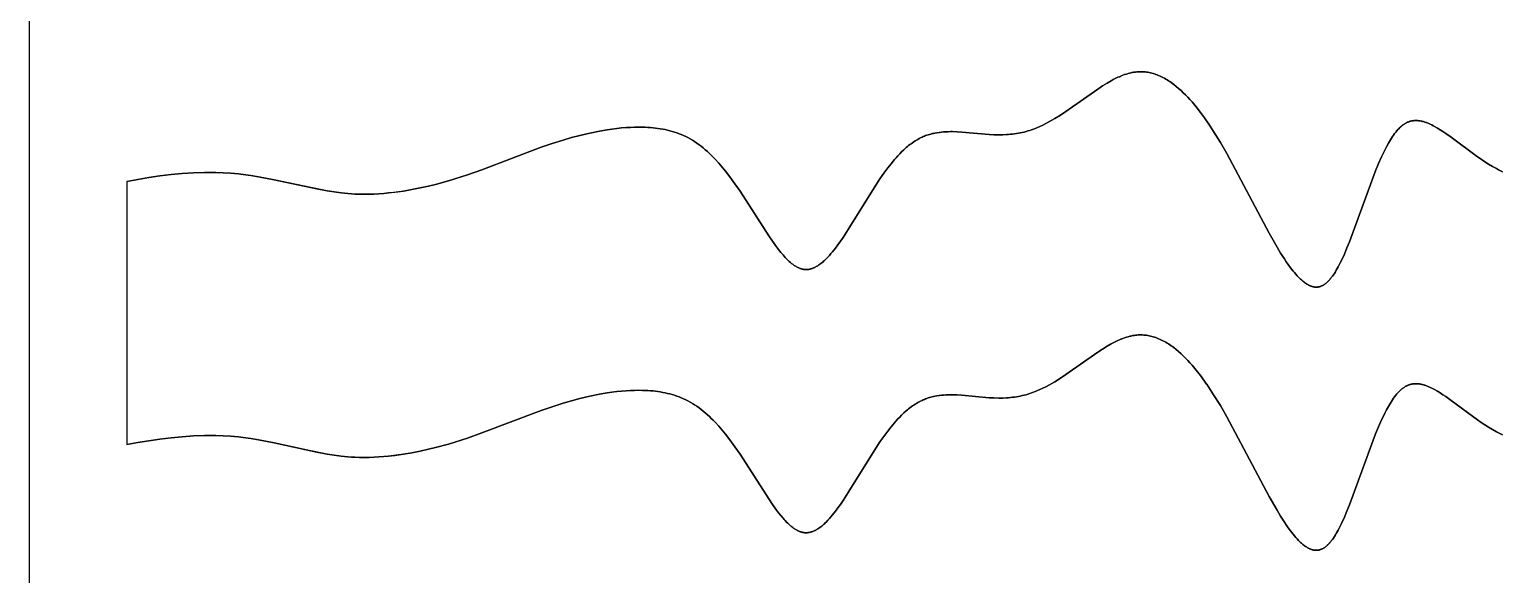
# Model space of a CAD drawing. Header units: feet. Extents: x 0 to 1.5, y 93.18 to 96.08.
# Drawn here: x 0 to 0.375, y 93.4847 to 93.6237 of the extents above; entities that cross this region are included whole.
import ezdxf

# ---------------------------------------------------------------- set-up
doc = ezdxf.new("R2010")
doc.units = ezdxf.units.FT
doc.header["$MEASUREMENT"] = 0
doc.layers.add('Default', color=7, linetype='Continuous', true_color=0x000000)

msp = doc.modelspace()

# ---------------------------------------------------------------- linework, layer by layer
at = {"layer": 'Default'}
msp.add_lwpolyline([(0, 96), (1.5, 96), (1.5, 93.33333), (0, 93.33333)], close=True, dxfattribs=at)
for points in [[(0.02485, 93.58492), (0.02765, 93.58544), (0.03046, 93.58591), (0.03328, 93.58632), (0.03612, 93.58667), (0.03897, 93.58694), (0.04181, 93.58713), (0.04466, 93.58722), (0.04609, 93.58723), (0.04751, 93.58722), (0.04937, 93.58716), (0.05122, 93.58705), (0.05327, 93.58687), (0.05445, 93.58673), (0.05644, 93.58646), (0.05842, 93.58613), (0.06235, 93.58537), (0.07324, 93.58304), (0.07591, 93.58254), (0.0777, 93.58225), (0.07949, 93.582), (0.0812, 93.58182), (0.08206, 93.58176), (0.08292, 93.5817), (0.08415, 93.58166), (0.08539, 93.58164), (0.08662, 93.58166), (0.08786, 93.5817), (0.08909, 93.58177), (0.09032, 93.58186), (0.09155, 93.58198), (0.09317, 93.58217), (0.09532, 93.58248), (0.09747, 93.58284), (0.09961, 93.58326), (0.10173, 93.58374), (0.10354, 93.58418), (0.10683, 93.58509), (0.11009, 93.58609), (0.11163, 93.5866), (0.11528, 93.58789), (0.13045, 93.59364), (0.13323, 93.5946), (0.13604, 93.59549), (0.13817, 93.59611), (0.14033, 93.59668), (0.14283, 93.59726), (0.14535, 93.59777), (0.14727, 93.5981), (0.14849, 93.59828), (0.14972, 93.59843), (0.15093, 93.59856), (0.15214, 93.59866), (0.15318, 93.59872), (0.15422, 93.59876), (0.15527, 93.59878), (0.15631, 93.59877), (0.15698, 93.59874), (0.15764, 93.59871), (0.15831, 93.59866), (0.15897, 93.5986), (0.15959, 93.59853), (0.1602, 93.59845), (0.16082, 93.59836), (0.16143, 93.59825), (0.16203, 93.59813), (0.16263, 93.598), (0.16323, 93.59785), (0.16382, 93.59768), (0.16441, 93.5975), (0.165, 93.59731), (0.16558, 93.5971), (0.16615, 93.59687), (0.16672, 93.59663), (0.16728, 93.59637), (0.16784, 93.59609), (0.16839, 93.59579), (0.16898, 93.59544), (0.16955, 93.59508), (0.17012, 93.5947), (0.17068, 93.5943), (0.17123, 93.59389), (0.17176, 93.59346), (0.17229, 93.59301), (0.17281, 93.59256), (0.17332, 93.59209), (0.17381, 93.59161), (0.1743, 93.59113), (0.17478, 93.59063), (0.1757, 93.58962), (0.17659, 93.58859), (0.17741, 93.58758), (0.17853, 93.58614), (0.17985, 93.58432), (0.18113, 93.58245), (0.18845, 93.57108), (0.18941, 93.56967), (0.19045, 93.56824), (0.19098, 93.56753), (0.19153, 93.56684), (0.19209, 93.56618), (0.19237, 93.56586), (0.19266, 93.56556), (0.19301, 93.56519), (0.19333, 93.56487), (0.19367, 93.56455), (0.19402, 93.56424), (0.1942, 93.56409), (0.19438, 93.56395), (0.19456, 93.5638), (0.19475, 93.56366), (0.19494, 93.56353), (0.19514, 93.5634), (0.19533, 93.56328), (0.19553, 93.56316), (0.19573, 93.56306), (0.19583, 93.563), (0.19593, 93.56295), (0.19612, 93.56287), (0.1963, 93.56279), (0.19639, 93.56276), (0.19649, 93.56272), (0.19658, 93.56269), (0.19668, 93.56266), (0.19681, 93.56262), (0.19694, 93.56259), (0.19707, 93.56256), (0.19721, 93.56253), (0.19734, 93.56251), (0.19747, 93.56249), (0.19761, 93.56247), (0.19775, 93.56246), (0.19782, 93.56246), (0.1979, 93.56246), (0.19798, 93.56246), (0.19806, 93.56246), (0.19814, 93.56246), (0.19822, 93.56246), (0.19829, 93.56247), (0.19837, 93.56247), (0.19845, 93.56248), (0.19853, 93.56249), (0.19868, 93.56251), (0.19883, 93.56254), (0.19898, 93.56257), (0.19913, 93.56261), (0.19928, 93.56265), (0.19943, 93.5627), (0.19958, 93.56275), (0.19972, 93.56281), (0.19987, 93.56286), (0.20001, 93.56293), (0.20015, 93.56299), (0.20029, 93.56306), (0.20043, 93.56313), (0.20056, 93.56321), (0.2007, 93.56328), (0.20083, 93.56336), (0.20096, 93.56344), (0.20122, 93.56362), (0.20147, 93.5638), (0.20172, 93.56398), (0.20196, 93.56417), (0.2022, 93.56437), (0.20242, 93.56457), (0.20264, 93.56477), (0.20286, 93.56497), (0.20307, 93.56519), (0.2035, 93.56562), (0.20392, 93.56608), (0.20432, 93.56654), (0.20471, 93.56701), (0.20546, 93.56795), (0.20607, 93.56877), (0.20672, 93.56969), (0.20739, 93.57066), (0.20871, 93.57269), (0.21486, 93.58264), (0.21681, 93.5856), (0.21781, 93.58703), (0.21882, 93.5884), (0.21963, 93.58944), (0.22049, 93.59048), (0.22093, 93.59098), (0.22138, 93.59148), (0.22184, 93.59197), (0.22231, 93.59244), (0.22289, 93.593), (0.22349, 93.59354), (0.2238, 93.5938), (0.22411, 93.59406), (0.22443, 93.59431), (0.22475, 93.59455), (0.22508, 93.59479), (0.22542, 93.59502), (0.22576, 93.59524), (0.2261, 93.59545), (0.22645, 93.59566), (0.2268, 93.59585), (0.22716, 93.59604), (0.22753, 93.59621), (0.22783, 93.59635), (0.22813, 93.59647), (0.22845, 93.5966), (0.22878, 93.59672), (0.2291, 93.59683), (0.22943, 93.59693), (0.22976, 93.59702), (0.23009, 93.59711), (0.23042, 93.59719), (0.23076, 93.59726), (0.23132, 93.59736), (0.23189, 93.59744), (0.23246, 93.59751), (0.23303, 93.59756), (0.2336, 93.59759), (0.23418, 93.59761), (0.23476, 93.59762), (0.23533, 93.59762), (0.23649, 93.59758), (0.23764, 93.59751), (0.24465, 93.5969), (0.24586, 93.59683), (0.24708, 93.59681), (0.24809, 93.59682), (0.24909, 93.59686), (0.24959, 93.5969), (0.25009, 93.59694), (0.25059, 93.597), (0.25109, 93.59706), (0.25159, 93.59713), (0.25208, 93.59722), (0.25257, 93.59731), (0.25306, 93.59742), (0.25355, 93.59753), (0.25404, 93.59766), (0.25453, 93.5978), (0.25501, 93.59795), (0.25546, 93.5981), (0.25592, 93.59826), (0.25636, 93.59843), (0.25681, 93.59861), (0.25758, 93.59895), (0.25835, 93.59931), (0.25912, 93.59969), (0.25987, 93.60009), (0.26061, 93.60051), (0.26135, 93.60094), (0.26279, 93.60184), (0.26421, 93.60277), (0.27233, 93.60847), (0.27353, 93.60927), (0.27474, 93.61002), (0.27576, 93.61061), (0.27627, 93.61089), (0.27679, 93.61115), (0.27748, 93.61149), (0.27783, 93.61164), (0.27829, 93.61184), (0.27873, 93.61201), (0.27917, 93.61217), (0.27961, 93.61231), (0.28006, 93.61245), (0.28052, 93.61257), (0.28075, 93.61262), (0.28098, 93.61267), (0.28121, 93.61271), (0.28144, 93.61275), (0.28167, 93.61279), (0.2819, 93.61282), (0.28226, 93.61286), (0.28262, 93.61288), (0.28297, 93.6129), (0.28333, 93.6129), (0.28368, 93.61289), (0.28403, 93.61287), (0.28438, 93.61284), (0.28473, 93.6128), (0.28507, 93.61275), (0.28542, 93.61268), (0.28576, 93.61261), (0.2861, 93.61252), (0.28644, 93.61243), (0.28678, 93.61233), (0.28712, 93.61221), (0.28746, 93.61209), (0.28783, 93.61194), (0.28821, 93.61177), (0.28858, 93.6116), (0.28894, 93.61142), (0.2893, 93.61123), (0.28965, 93.61103), (0.29, 93.61082), (0.29035, 93.6106), (0.29069, 93.61038), (0.29103, 93.61015), (0.29136, 93.60991), (0.29168, 93.60967), (0.29232, 93.60917), (0.29294, 93.60865), (0.29354, 93.60811), (0.29413, 93.60755), (0.29471, 93.60698), (0.29527, 93.60639), (0.29582, 93.6058), (0.29636, 93.60519), (0.2974, 93.60395), (0.29849, 93.60254), (0.29955, 93.60111), (0.30007, 93.60037), (0.30009, 93.60033), (0.30098, 93.59902), (0.30186, 93.59766), (0.30358, 93.59488), (0.30522, 93.59205), (0.31601, 93.57172), (0.31803, 93.56817), (0.31894, 93.56665), (0.3199, 93.56516), (0.32038, 93.56443), (0.32087, 93.56373), (0.32148, 93.5629), (0.32212, 93.56207), (0.32245, 93.56167), (0.32279, 93.56127), (0.32314, 93.56089), (0.32349, 93.56052), (0.32385, 93.56016), (0.32403, 93.55998), (0.32423, 93.55981), (0.32443, 93.55963), (0.32463, 93.55946), (0.32484, 93.55929), (0.32505, 93.55913), (0.32527, 93.55898), (0.32549, 93.55883), (0.32561, 93.55876), (0.32572, 93.55869), (0.32583, 93.55862), (0.32595, 93.55856), (0.32606, 93.5585), (0.32618, 93.55844), (0.3263, 93.55839), (0.32642, 93.55833), (0.32654, 93.55828), (0.32666, 93.55824), (0.32678, 93.5582), (0.3269, 93.55816), (0.32699, 93.55813), (0.32707, 93.55811), (0.32716, 93.55808), (0.32725, 93.55806), (0.32734, 93.55805), (0.32742, 93.55803), (0.32751, 93.55802), (0.3276, 93.558), (0.32769, 93.558), (0.32777, 93.55799), (0.32786, 93.55798), (0.32795, 93.55798), (0.32803, 93.55798), (0.32812, 93.55798), (0.3282, 93.55798), (0.32829, 93.55799), (0.32838, 93.558), (0.32846, 93.55801), (0.32855, 93.55802), (0.32863, 93.55803), (0.32872, 93.55805), (0.3288, 93.55807), (0.32889, 93.55809), (0.32897, 93.55811), (0.32905, 93.55814), (0.32914, 93.55817), (0.32922, 93.5582), (0.3293, 93.55823), (0.32939, 93.55827), (0.32947, 93.5583), (0.32955, 93.55834), (0.32964, 93.55838), (0.32975, 93.55844), (0.32986, 93.55851), (0.32996, 93.55857), (0.33007, 93.55864), (0.33017, 93.55871), (0.33027, 93.55879), (0.33037, 93.55886), (0.33047, 93.55894), (0.33062, 93.55907), (0.33077, 93.5592), (0.33091, 93.55933), (0.33105, 93.55947), (0.33119, 93.55961), (0.33133, 93.55976), (0.33146, 93.55991), (0.33158, 93.56006), (0.33172, 93.56022), (0.33185, 93.56039), (0.33212, 93.56074), (0.33238, 93.56111), (0.33263, 93.56149), (0.33288, 93.56189), (0.33312, 93.56229), (0.33359, 93.56312), (0.33403, 93.56396), (0.33445, 93.5648), (0.33518, 93.56642), (0.33585, 93.56798), (0.33648, 93.56955), (0.34312, 93.58765), (0.34387, 93.58946), (0.34464, 93.59121), (0.34503, 93.59205), (0.34546, 93.59291), (0.34591, 93.59379), (0.34639, 93.59466), (0.3469, 93.59552), (0.34717, 93.59594), (0.34744, 93.59635), (0.34771, 93.59675), (0.348, 93.59714), (0.34829, 93.59751), (0.34858, 93.59786), (0.34881, 93.59813), (0.34905, 93.59838), (0.34931, 93.59864), (0.34943, 93.59876), (0.34957, 93.59888), (0.3497, 93.599), (0.34984, 93.59911), (0.34998, 93.59922), (0.35012, 93.59933), (0.35026, 93.59944), (0.35041, 93.59954), (0.35056, 93.59963), (0.35071, 93.59972), (0.35082, 93.59979), (0.35094, 93.59985), (0.35104, 93.5999), (0.35114, 93.59995), (0.35123, 93.6), (0.35133, 93.60004), (0.35143, 93.60008), (0.35154, 93.60012), (0.35164, 93.60016), (0.35174, 93.60019), (0.35184, 93.60023), (0.35195, 93.60026), (0.35205, 93.60029), (0.35216, 93.60031), (0.35226, 93.60034), (0.35237, 93.60036), (0.35248, 93.60038), (0.35259, 93.6004), (0.35269, 93.60041), (0.3528, 93.60042), (0.35291, 93.60043), (0.35302, 93.60044), (0.35313, 93.60045), (0.35323, 93.60045), (0.35334, 93.60046), (0.35345, 93.60046), (0.35356, 93.60045), (0.35367, 93.60045), (0.35388, 93.60044), (0.3541, 93.60042), (0.35432, 93.60039), (0.35452, 93.60036), (0.35472, 93.60032), (0.35492, 93.60028), (0.35512, 93.60023), (0.35532, 93.60017), (0.35552, 93.60012), (0.35572, 93.60005), (0.35591, 93.59999), (0.35611, 93.59992), (0.3563, 93.59984), (0.35669, 93.59968), (0.35707, 93.59951), (0.35745, 93.59933), (0.35782, 93.59914), (0.35818, 93.59895), (0.35888, 93.59855), (0.35959, 93.59811), (0.3603, 93.59765), (0.36101, 93.59717), (0.3624, 93.59618), (0.3691, 93.59123), (0.37003, 93.59059), (0.37098, 93.58996), (0.37196, 93.58934), (0.37295, 93.58875), (0.37396, 93.58819), (0.37447, 93.58792), (0.37498, 93.58766), (0.3755, 93.58741)], [(0.3755, 93.58741), (0.37498, 93.58766), (0.37447, 93.58792), (0.37396, 93.58819), (0.37295, 93.58875), (0.37196, 93.58934), (0.37098, 93.58996), (0.37003, 93.59059), (0.3691, 93.59123), (0.3624, 93.59618), (0.36101, 93.59717), (0.3603, 93.59765), (0.35959, 93.59811), (0.35888, 93.59855), (0.35818, 93.59895), (0.35782, 93.59914), (0.35745, 93.59933), (0.35707, 93.59951), (0.35669, 93.59968), (0.3563, 93.59984), (0.35611, 93.59992), (0.35591, 93.59999), (0.35572, 93.60005), (0.35552, 93.60012), (0.35532, 93.60017), (0.35512, 93.60023), (0.35492, 93.60028), (0.35472, 93.60032), (0.35452, 93.60036), (0.35432, 93.60039), (0.3541, 93.60042), (0.35388, 93.60044), (0.35367, 93.60045), (0.35356, 93.60045), (0.35345, 93.60046), (0.35334, 93.60046), (0.35323, 93.60045), (0.35313, 93.60045), (0.35302, 93.60044), (0.35291, 93.60043), (0.3528, 93.60042), (0.35269, 93.60041), (0.35259, 93.6004), (0.35248, 93.60038), (0.35237, 93.60036), (0.35226, 93.60034), (0.35216, 93.60031), (0.35205, 93.60029), (0.35195, 93.60026), (0.35184, 93.60023), (0.35174, 93.60019), (0.35164, 93.60016), (0.35154, 93.60012), (0.35143, 93.60008), (0.35133, 93.60004), (0.35123, 93.6), (0.35114, 93.59995), (0.35104, 93.5999), (0.35094, 93.59985), (0.35082, 93.59979), (0.35071, 93.59972), (0.35056, 93.59963), (0.35041, 93.59954), (0.35026, 93.59944), (0.35012, 93.59933), (0.34998, 93.59922), (0.34984, 93.59911), (0.3497, 93.599), (0.34957, 93.59888), (0.34943, 93.59876), (0.34931, 93.59864), (0.34905, 93.59838), (0.34881, 93.59813), (0.34858, 93.59786), (0.34829, 93.59751), (0.348, 93.59714), (0.34771, 93.59675), (0.34744, 93.59635), (0.34717, 93.59594), (0.3469, 93.59552), (0.34639, 93.59466), (0.34591, 93.59379), (0.34546, 93.59291), (0.34503, 93.59205), (0.34464, 93.59121), (0.34387, 93.58946), (0.34312, 93.58765), (0.33648, 93.56955), (0.33585, 93.56798), (0.33518, 93.56642), (0.33445, 93.5648), (0.33403, 93.56396), (0.33359, 93.56312), (0.33312, 93.56229), (0.33288, 93.56189), (0.33263, 93.56149), (0.33238, 93.56111), (0.33212, 93.56074), (0.33185, 93.56039), (0.33172, 93.56022), (0.33158, 93.56006), (0.33146, 93.55991), (0.33133, 93.55976), (0.33119, 93.55961), (0.33105, 93.55947), (0.33091, 93.55933), (0.33077, 93.5592), (0.33062, 93.55907), (0.33047, 93.55894), (0.33037, 93.55886), (0.33027, 93.55879), (0.33017, 93.55871), (0.33007, 93.55864), (0.32996, 93.55857), (0.32986, 93.55851), (0.32975, 93.55844), (0.32964, 93.55838), (0.32955, 93.55834), (0.32947, 93.5583), (0.32939, 93.55827), (0.3293, 93.55823), (0.32922, 93.5582), (0.32914, 93.55817), (0.32905, 93.55814), (0.32897, 93.55811), (0.32889, 93.55809), (0.3288, 93.55807), (0.32872, 93.55805), (0.32863, 93.55803), (0.32855, 93.55802), (0.32846, 93.55801), (0.32838, 93.558), (0.32829, 93.55799), (0.3282, 93.55798), (0.32812, 93.55798), (0.32803, 93.55798), (0.32795, 93.55798), (0.32786, 93.55798), (0.32777, 93.55799), (0.32769, 93.558), (0.3276, 93.558), (0.32751, 93.55802), (0.32742, 93.55803), (0.32734, 93.55805), (0.32725, 93.55806), (0.32716, 93.55808), (0.32707, 93.55811), (0.32699, 93.55813), (0.3269, 93.55816), (0.32678, 93.5582), (0.32666, 93.55824), (0.32654, 93.55828), (0.32642, 93.55833), (0.3263, 93.55839), (0.32618, 93.55844), (0.32606, 93.5585), (0.32595, 93.55856), (0.32583, 93.55862), (0.32572, 93.55869), (0.32561, 93.55876), (0.32549, 93.55883), (0.32527, 93.55898), (0.32505, 93.55913), (0.32484, 93.55929), (0.32463, 93.55946), (0.32443, 93.55963), (0.32423, 93.55981), (0.32403, 93.55998), (0.32385, 93.56016), (0.32349, 93.56052), (0.32314, 93.56089), (0.32279, 93.56127), (0.32245, 93.56167), (0.32212, 93.56207), (0.32148, 93.5629), (0.32087, 93.56373), (0.32038, 93.56443), (0.3199, 93.56516), (0.31894, 93.56665), (0.31803, 93.56817), (0.31601, 93.57172), (0.30522, 93.59205), (0.30358, 93.59488), (0.30186, 93.59766), (0.30098, 93.59902), (0.30009, 93.60033), (0.30007, 93.60037), (0.29955, 93.60111), (0.29849, 93.60254), (0.2974, 93.60395), (0.29636, 93.60519), (0.29582, 93.6058), (0.29527, 93.60639), (0.29471, 93.60698), (0.29413, 93.60755), (0.29354, 93.60811), (0.29294, 93.60865), (0.29232, 93.60917), (0.29168, 93.60967), (0.29136, 93.60991), (0.29103, 93.61015), (0.29069, 93.61038), (0.29035, 93.6106), (0.29, 93.61082), (0.28965, 93.61103), (0.2893, 93.61123), (0.28894, 93.61142), (0.28858, 93.6116), (0.28821, 93.61177), (0.28783, 93.61194), (0.28746, 93.61209), (0.28712, 93.61221), (0.28678, 93.61233), (0.28644, 93.61243), (0.2861, 93.61252), (0.28576, 93.61261), (0.28542, 93.61268), (0.28507, 93.61275), (0.28473, 93.6128), (0.28438, 93.61284), (0.28403, 93.61287), (0.28368, 93.61289), (0.28333, 93.6129), (0.28297, 93.6129), (0.28262, 93.61288), (0.28226, 93.61286), (0.2819, 93.61282), (0.28167, 93.61279), (0.28144, 93.61275), (0.28121, 93.61271), (0.28098, 93.61267), (0.28075, 93.61262), (0.28052, 93.61257), (0.28006, 93.61245), (0.27961, 93.61231), (0.27917, 93.61217), (0.27873, 93.61201), (0.27819, 93.61179), (0.27783, 93.61164), (0.27748, 93.61149), (0.27679, 93.61115), (0.27627, 93.61089), (0.27576, 93.61061), (0.27474, 93.61002), (0.27353, 93.60927), (0.27233, 93.60847), (0.26421, 93.60277), (0.26279, 93.60184), (0.26135, 93.60094), (0.26061, 93.60051), (0.25987, 93.60009), (0.25912, 93.59969), (0.25835, 93.59931), (0.25758, 93.59895), (0.25681, 93.59861), (0.25636, 93.59843), (0.25592, 93.59826), (0.25546, 93.5981), (0.25501, 93.59795), (0.25453, 93.5978), (0.25404, 93.59766), (0.25355, 93.59753), (0.25306, 93.59742), (0.25257, 93.59731), (0.25208, 93.59722), (0.25159, 93.59713), (0.25109, 93.59706), (0.25059, 93.597), (0.25009, 93.59694), (0.24959, 93.5969), (0.24909, 93.59686), (0.24809, 93.59682), (0.24708, 93.59681), (0.24586, 93.59683), (0.24465, 93.5969), (0.23764, 93.59751), (0.23649, 93.59758), (0.23533, 93.59762), (0.23476, 93.59762), (0.23418, 93.59761), (0.2336, 93.59759), (0.23303, 93.59756), (0.23246, 93.59751), (0.23189, 93.59744), (0.23132, 93.59736), (0.23076, 93.59726), (0.23042, 93.59719), (0.23009, 93.59711), (0.22976, 93.59702), (0.22943, 93.59693), (0.2291, 93.59683), (0.22878, 93.59672), (0.22845, 93.5966), (0.22813, 93.59647), (0.22783, 93.59635), (0.22753, 93.59621), (0.22716, 93.59604), (0.2268, 93.59585), (0.22645, 93.59566), (0.2261, 93.59545), (0.22576, 93.59524), (0.22542, 93.59502), (0.22508, 93.59479), (0.22475, 93.59455), (0.22443, 93.59431), (0.22411, 93.59406), (0.2238, 93.5938), (0.22349, 93.59354), (0.22289, 93.593), (0.22231, 93.59244), (0.22184, 93.59197), (0.22138, 93.59148), (0.22093, 93.59098), (0.22049, 93.59048), (0.21963, 93.58944), (0.21882, 93.5884), (0.21781, 93.58703), (0.21681, 93.5856), (0.21486, 93.58264), (0.20871, 93.57269), (0.20739, 93.57066), (0.20672, 93.56969), (0.20607, 93.56877), (0.20546, 93.56795), (0.20471, 93.56701), (0.20432, 93.56654), (0.20392, 93.56608), (0.2035, 93.56562), (0.20307, 93.56519), (0.20286, 93.56497), (0.20264, 93.56477), (0.20242, 93.56457), (0.2022, 93.56437), (0.20196, 93.56417), (0.20172, 93.56398), (0.20147, 93.5638), (0.20122, 93.56362), (0.20096, 93.56344), (0.20083, 93.56336), (0.2007, 93.56328), (0.20056, 93.56321), (0.20043, 93.56313), (0.20029, 93.56306), (0.20015, 93.56299), (0.20001, 93.56293), (0.19987, 93.56286), (0.19972, 93.56281), (0.19958, 93.56275), (0.19943, 93.5627), (0.19928, 93.56265), (0.19913, 93.56261), (0.19898, 93.56257), (0.19883, 93.56254), (0.19868, 93.56251), (0.19853, 93.56249), (0.19845, 93.56248), (0.19837, 93.56247), (0.19829, 93.56247), (0.19822, 93.56246), (0.19814, 93.56246), (0.19806, 93.56246), (0.19798, 93.56246), (0.1979, 93.56246), (0.19782, 93.56246), (0.19775, 93.56246), (0.19761, 93.56247), (0.19747, 93.56249), (0.19734, 93.56251), (0.19721, 93.56253), (0.19707, 93.56256), (0.19694, 93.56259), (0.19681, 93.56262), (0.19668, 93.56266), (0.19658, 93.56269), (0.19649, 93.56272), (0.19639, 93.56276), (0.1963, 93.56279), (0.19612, 93.56287), (0.19593, 93.56295), (0.19583, 93.563), (0.19573, 93.56306), (0.19553, 93.56316), (0.19533, 93.56328), (0.19514, 93.5634), (0.19494, 93.56353), (0.19475, 93.56366), (0.19456, 93.5638), (0.19438, 93.56395), (0.1942, 93.56409), (0.19402, 93.56424), (0.19367, 93.56455), (0.19333, 93.56487), (0.19301, 93.56519), (0.19266, 93.56556), (0.19237, 93.56586), (0.19209, 93.56618), (0.19153, 93.56684), (0.19098, 93.56753), (0.19045, 93.56824), (0.18941, 93.56967), (0.18845, 93.57108), (0.18113, 93.58245), (0.17985, 93.58432), (0.17853, 93.58614), (0.17741, 93.58758), (0.17659, 93.58859), (0.1757, 93.58962), (0.17478, 93.59063), (0.1743, 93.59113), (0.17381, 93.59161), (0.17332, 93.59209), (0.17281, 93.59256), (0.17229, 93.59301), (0.17176, 93.59346), (0.17123, 93.59389), (0.17068, 93.5943), (0.17012, 93.5947), (0.16955, 93.59508), (0.16898, 93.59544), (0.16839, 93.59579), (0.16784, 93.59609), (0.16728, 93.59637), (0.16672, 93.59663), (0.16615, 93.59687), (0.16558, 93.5971), (0.165, 93.59731), (0.16441, 93.5975), (0.16382, 93.59768), (0.16323, 93.59785), (0.16263, 93.598), (0.16203, 93.59813), (0.16143, 93.59825), (0.16082, 93.59836), (0.1602, 93.59845), (0.15959, 93.59853), (0.15897, 93.5986), (0.15831, 93.59866), (0.15764, 93.59871), (0.15698, 93.59874), (0.15631, 93.59877), (0.15527, 93.59878), (0.15422, 93.59876), (0.15318, 93.59872), (0.15214, 93.59866), (0.15093, 93.59856), (0.14972, 93.59843), (0.14849, 93.59828), (0.14727, 93.5981), (0.14535, 93.59777), (0.14283, 93.59726), (0.14033, 93.59668), (0.13817, 93.59611), (0.13604, 93.59549), (0.13323, 93.5946), (0.13045, 93.59364), (0.11528, 93.58789), (0.11163, 93.5866), (0.11009, 93.58609), (0.10683, 93.58509), (0.10354, 93.58418), (0.10173, 93.58374), (0.09961, 93.58326), (0.09747, 93.58284), (0.09532, 93.58248), (0.09278, 93.58212), (0.09155, 93.58198), (0.09032, 93.58186), (0.08909, 93.58177), (0.08786, 93.5817), (0.08662, 93.58166), (0.08539, 93.58164), (0.08415, 93.58166), (0.08292, 93.5817), (0.08206, 93.58176), (0.0812, 93.58182), (0.07949, 93.582), (0.0777, 93.58225), (0.07591, 93.58254), (0.07172, 93.58335), (0.06235, 93.58537), (0.05842, 93.58613), (0.05644, 93.58646), (0.05445, 93.58673), (0.05327, 93.58687), (0.05122, 93.58705), (0.04937, 93.58716), (0.04751, 93.58722), (0.04609, 93.58723), (0.04466, 93.58722), (0.04181, 93.58713), (0.03897, 93.58694), (0.03612, 93.58667), (0.03328, 93.58632), (0.03046, 93.58591), (0.02765, 93.58544), (0.02485, 93.58492)], [(0.02485, 93.58492), (0.02485, 93.51781)], [(0.02485, 93.58492), (0.02485, 93.51781)], [(0.02485, 93.51781), (0.02765, 93.51833), (0.03046, 93.5188), (0.03328, 93.51921), (0.03612, 93.51956), (0.03897, 93.51983), (0.04181, 93.52002), (0.04466, 93.52011), (0.04609, 93.52012), (0.04751, 93.52011), (0.04937, 93.52005), (0.05122, 93.51994), (0.05327, 93.51976), (0.05445, 93.51962), (0.05644, 93.51934), (0.05842, 93.51902), (0.06235, 93.51826), (0.07324, 93.51592), (0.07591, 93.51542), (0.0777, 93.51513), (0.07949, 93.51489), (0.0812, 93.51471), (0.08206, 93.51464), (0.08292, 93.51459), (0.08415, 93.51454), (0.08539, 93.51453), (0.08662, 93.51454), (0.08786, 93.51459), (0.08909, 93.51466), (0.09032, 93.51475), (0.09155, 93.51487), (0.09317, 93.51506), (0.09532, 93.51536), (0.09747, 93.51573), (0.09961, 93.51615), (0.10173, 93.51662), (0.10354, 93.51707), (0.10683, 93.51797), (0.11009, 93.51898), (0.11163, 93.51949), (0.11528, 93.52078), (0.13045, 93.52653), (0.13323, 93.52749), (0.13604, 93.52838), (0.13817, 93.529), (0.14033, 93.52956), (0.14283, 93.53015), (0.14535, 93.53066), (0.14727, 93.53099), (0.14849, 93.53116), (0.14972, 93.53132), (0.15093, 93.53145), (0.15214, 93.53155), (0.15318, 93.53161), (0.15422, 93.53165), (0.15527, 93.53166), (0.15631, 93.53165), (0.15698, 93.53163), (0.15764, 93.5316), (0.15831, 93.53155), (0.15897, 93.53149), (0.15959, 93.53142), (0.1602, 93.53134), (0.16082, 93.53124), (0.16143, 93.53114), (0.16203, 93.53102), (0.16263, 93.53088), (0.16323, 93.53073), (0.16382, 93.53057), (0.16441, 93.53039), (0.165, 93.5302), (0.16558, 93.52999), (0.16615, 93.52976), (0.16672, 93.52952), (0.16728, 93.52925), (0.16784, 93.52897), (0.16839, 93.52868), (0.16898, 93.52833), (0.16955, 93.52797), (0.17012, 93.52759), (0.17068, 93.52719), (0.17123, 93.52677), (0.17176, 93.52634), (0.17229, 93.5259), (0.17281, 93.52545), (0.17332, 93.52498), (0.17381, 93.5245), (0.1743, 93.52401), (0.17478, 93.52352), (0.1757, 93.52251), (0.17659, 93.52148), (0.17741, 93.52047), (0.17853, 93.51902), (0.17985, 93.51721), (0.18113, 93.51534), (0.18845, 93.50397), (0.18941, 93.50256), (0.19045, 93.50113), (0.19098, 93.50042), (0.19153, 93.49973), (0.19209, 93.49907), (0.19237, 93.49875), (0.19266, 93.49844), (0.19301, 93.49807), (0.19333, 93.49776), (0.19367, 93.49744), (0.19402, 93.49713), (0.1942, 93.49698), (0.19438, 93.49683), (0.19456, 93.49669), (0.19475, 93.49655), (0.19494, 93.49642), (0.19514, 93.49629), (0.19533, 93.49617), (0.19553, 93.49605), (0.19573, 93.49594), (0.19583, 93.49589), (0.19593, 93.49584), (0.19612, 93.49576), (0.1963, 93.49568), (0.19639, 93.49565), (0.19649, 93.49561), (0.19658, 93.49558), (0.19668, 93.49555), (0.19681, 93.49551), (0.19694, 93.49548), (0.19707, 93.49544), (0.19721, 93.49542), (0.19734, 93.49539), (0.19747, 93.49538), (0.19761, 93.49536), (0.19775, 93.49535), (0.19782, 93.49535), (0.1979, 93.49534), (0.19798, 93.49534), (0.19806, 93.49534), (0.19814, 93.49535), (0.19822, 93.49535), (0.19829, 93.49536), (0.19837, 93.49536), (0.19845, 93.49537), (0.19853, 93.49538), (0.19868, 93.4954), (0.19883, 93.49543), (0.19898, 93.49546), (0.19913, 93.4955), (0.19928, 93.49554), (0.19943, 93.49559), (0.19958, 93.49564), (0.19972, 93.49569), (0.19987, 93.49575), (0.20001, 93.49581), (0.20015, 93.49588), (0.20029, 93.49595), (0.20043, 93.49602), (0.20056, 93.49609), (0.2007, 93.49617), (0.20083, 93.49625), (0.20096, 93.49633), (0.20122, 93.4965), (0.20147, 93.49668), (0.20172, 93.49687), (0.20196, 93.49706), (0.2022, 93.49726), (0.20242, 93.49745), (0.20264, 93.49765), (0.20286, 93.49786), (0.20307, 93.49807), (0.2035, 93.49851), (0.20392, 93.49896), (0.20432, 93.49943), (0.20471, 93.4999), (0.20546, 93.50084), (0.20607, 93.50166), (0.20672, 93.50258), (0.20739, 93.50355), (0.20871, 93.50557), (0.21486, 93.51553), (0.21681, 93.51849), (0.21781, 93.51992), (0.21882, 93.52128), (0.21963, 93.52233), (0.22049, 93.52337), (0.22093, 93.52387), (0.22138, 93.52437), (0.22184, 93.52485), (0.22231, 93.52533), (0.22289, 93.52588), (0.22349, 93.52642), (0.2238, 93.52669), (0.22411, 93.52694), (0.22443, 93.52719), (0.22475, 93.52744), (0.22508, 93.52767), (0.22542, 93.5279), (0.22576, 93.52813), (0.2261, 93.52834), (0.22645, 93.52854), (0.2268, 93.52874), (0.22716, 93.52892), (0.22753, 93.5291), (0.22783, 93.52924), (0.22813, 93.52936), (0.22845, 93.52949), (0.22878, 93.5296), (0.2291, 93.52971), (0.22943, 93.52981), (0.22976, 93.52991), (0.23009, 93.52999), (0.23042, 93.53007), (0.23076, 93.53014), (0.23132, 93.53025), (0.23189, 93.53033), (0.23246, 93.5304), (0.23303, 93.53045), (0.2336, 93.53048), (0.23418, 93.5305), (0.23476, 93.53051), (0.23533, 93.53051), (0.23649, 93.53047), (0.23764, 93.5304), (0.24465, 93.52978), (0.24586, 93.52972), (0.24708, 93.52969), (0.24809, 93.5297), (0.24909, 93.52975), (0.24959, 93.52978), (0.25009, 93.52983), (0.25059, 93.52988), (0.25109, 93.52995), (0.25159, 93.53002), (0.25208, 93.5301), (0.25257, 93.5302), (0.25306, 93.5303), (0.25355, 93.53042), (0.25404, 93.53055), (0.25453, 93.53068), (0.25501, 93.53083), (0.25546, 93.53099), (0.25592, 93.53115), (0.25636, 93.53132), (0.25681, 93.5315), (0.25758, 93.53183), (0.25835, 93.5322), (0.25912, 93.53258), (0.25987, 93.53298), (0.26061, 93.5334), (0.26135, 93.53383), (0.26279, 93.53472), (0.26421, 93.53566), (0.27233, 93.54136), (0.27353, 93.54215), (0.27474, 93.54291), (0.27576, 93.54349), (0.27627, 93.54377), (0.27679, 93.54404), (0.27748, 93.54437), (0.27783, 93.54453), (0.27829, 93.54472), (0.27873, 93.54489), (0.27917, 93.54505), (0.27961, 93.5452), (0.28006, 93.54534), (0.28052, 93.54545), (0.28075, 93.54551), (0.28098, 93.54556), (0.28121, 93.5456), (0.28144, 93.54564), (0.28167, 93.54568), (0.2819, 93.54571), (0.28226, 93.54574), (0.28262, 93.54577), (0.28297, 93.54578), (0.28333, 93.54579), (0.28368, 93.54578), (0.28403, 93.54576), (0.28438, 93.54573), (0.28473, 93.54569), (0.28507, 93.54563), (0.28542, 93.54557), (0.28576, 93.5455), (0.2861, 93.54541), (0.28644, 93.54532), (0.28678, 93.54521), (0.28712, 93.5451), (0.28746, 93.54498), (0.28783, 93.54482), (0.28821, 93.54466), (0.28858, 93.54449), (0.28894, 93.54431), (0.2893, 93.54412), (0.28965, 93.54392), (0.29, 93.54371), (0.29035, 93.54349), (0.29069, 93.54327), (0.29103, 93.54304), (0.29136, 93.5428), (0.29168, 93.54256), (0.29232, 93.54205), (0.29294, 93.54153), (0.29354, 93.541), (0.29413, 93.54044), (0.29471, 93.53987), (0.29527, 93.53928), (0.29582, 93.53868), (0.29636, 93.53807), (0.2974, 93.53684), (0.29849, 93.53543), (0.29955, 93.534), (0.30007, 93.53326), (0.30009, 93.53322), (0.30098, 93.5319), (0.30186, 93.53055), (0.30358, 93.52776), (0.30522, 93.52493), (0.31601, 93.50461), (0.31803, 93.50106), (0.31894, 93.49954), (0.3199, 93.49805), (0.32038, 93.49732), (0.32087, 93.49662), (0.32148, 93.49579), (0.32212, 93.49496), (0.32245, 93.49456), (0.32279, 93.49416), (0.32314, 93.49377), (0.32349, 93.4934), (0.32385, 93.49305), (0.32403, 93.49287), (0.32423, 93.49269), (0.32443, 93.49252), (0.32463, 93.49235), (0.32484, 93.49218), (0.32505, 93.49202), (0.32527, 93.49187), (0.32549, 93.49172), (0.32561, 93.49165), (0.32572, 93.49158), (0.32583, 93.49151), (0.32595, 93.49145), (0.32606, 93.49139), (0.32618, 93.49133), (0.3263, 93.49127), (0.32642, 93.49122), (0.32654, 93.49117), (0.32666, 93.49113), (0.32678, 93.49108), (0.3269, 93.49104), (0.32699, 93.49102), (0.32707, 93.49099), (0.32716, 93.49097), (0.32725, 93.49095), (0.32734, 93.49093), (0.32742, 93.49092), (0.32751, 93.4909), (0.3276, 93.49089), (0.32769, 93.49088), (0.32777, 93.49088), (0.32786, 93.49087), (0.32795, 93.49087), (0.32803, 93.49087), (0.32812, 93.49087), (0.3282, 93.49087), (0.32829, 93.49088), (0.32838, 93.49089), (0.32846, 93.4909), (0.32855, 93.49091), (0.32863, 93.49092), (0.32872, 93.49094), (0.3288, 93.49096), (0.32889, 93.49098), (0.32897, 93.491), (0.32905, 93.49103), (0.32914, 93.49106), (0.32922, 93.49109), (0.3293, 93.49112), (0.32939, 93.49115), (0.32947, 93.49119), (0.32955, 93.49123), (0.32964, 93.49127), (0.32975, 93.49133), (0.32986, 93.49139), (0.32996, 93.49146), (0.33007, 93.49153), (0.33017, 93.4916), (0.33027, 93.49167), (0.33037, 93.49175), (0.33047, 93.49183), (0.33062, 93.49195), (0.33077, 93.49208), (0.33091, 93.49222), (0.33105, 93.49236), (0.33119, 93.4925), (0.33133, 93.49265), (0.33146, 93.49279), (0.33158, 93.49294), (0.33172, 93.49311), (0.33185, 93.49328), (0.33212, 93.49363), (0.33238, 93.494), (0.33263, 93.49438), (0.33288, 93.49477), (0.33312, 93.49518), (0.33359, 93.49601), (0.33403, 93.49685), (0.33445, 93.49769), (0.33518, 93.4993), (0.33585, 93.50086), (0.33648, 93.50244), (0.34312, 93.52054), (0.34387, 93.52235), (0.34464, 93.5241), (0.34503, 93.52494), (0.34546, 93.5258), (0.34591, 93.52668), (0.34639, 93.52755), (0.3469, 93.52841), (0.34717, 93.52883), (0.34744, 93.52924), (0.34771, 93.52964), (0.348, 93.53002), (0.34829, 93.5304), (0.34858, 93.53075), (0.34881, 93.53101), (0.34905, 93.53127), (0.34931, 93.53152), (0.34943, 93.53165), (0.34957, 93.53177), (0.3497, 93.53188), (0.34984, 93.532), (0.34998, 93.53211), (0.35012, 93.53222), (0.35026, 93.53232), (0.35041, 93.53242), (0.35056, 93.53252), (0.35071, 93.53261), (0.35082, 93.53268), (0.35094, 93.53274), (0.35104, 93.53279), (0.35114, 93.53284), (0.35123, 93.53288), (0.35133, 93.53293), (0.35143, 93.53297), (0.35154, 93.53301), (0.35164, 93.53305), (0.35174, 93.53308), (0.35184, 93.53311), (0.35195, 93.53314), (0.35205, 93.53317), (0.35216, 93.5332), (0.35226, 93.53322), (0.35237, 93.53325), (0.35248, 93.53327), (0.35259, 93.53328), (0.35269, 93.5333), (0.3528, 93.53331), (0.35291, 93.53332), (0.35302, 93.53333), (0.35313, 93.53334), (0.35323, 93.53334), (0.35334, 93.53334), (0.35345, 93.53334), (0.35356, 93.53334), (0.35367, 93.53334), (0.35388, 93.53332), (0.3541, 93.5333), (0.35432, 93.53328), (0.35452, 93.53324), (0.35472, 93.53321), (0.35492, 93.53316), (0.35512, 93.53311), (0.35532, 93.53306), (0.35552, 93.533), (0.35572, 93.53294), (0.35591, 93.53288), (0.35611, 93.5328), (0.3563, 93.53273), (0.35669, 93.53257), (0.35707, 93.5324), (0.35745, 93.53222), (0.35782, 93.53203), (0.35818, 93.53184), (0.35888, 93.53144), (0.35959, 93.531), (0.3603, 93.53054), (0.36101, 93.53006), (0.3624, 93.52906), (0.3691, 93.52412), (0.37003, 93.52348), (0.37098, 93.52285), (0.37196, 93.52223), (0.37295, 93.52164), (0.37396, 93.52108), (0.37447, 93.52081), (0.37498, 93.52055), (0.3755, 93.5203)], [(0.3755, 93.5203), (0.37498, 93.52055), (0.37447, 93.52081), (0.37396, 93.52108), (0.37295, 93.52164), (0.37196, 93.52223), (0.37098, 93.52285), (0.37003, 93.52348), (0.3691, 93.52412), (0.3624, 93.52906), (0.36101, 93.53006), (0.3603, 93.53054), (0.35959, 93.531), (0.35888, 93.53144), (0.35818, 93.53184), (0.35782, 93.53203), (0.35745, 93.53222), (0.35707, 93.5324), (0.35669, 93.53257), (0.3563, 93.53273), (0.35611, 93.5328), (0.35591, 93.53288), (0.35572, 93.53294), (0.35552, 93.533), (0.35532, 93.53306), (0.35512, 93.53311), (0.35492, 93.53316), (0.35472, 93.53321), (0.35452, 93.53324), (0.35432, 93.53328), (0.3541, 93.5333), (0.35388, 93.53332), (0.35367, 93.53334), (0.35356, 93.53334), (0.35345, 93.53334), (0.35334, 93.53334), (0.35323, 93.53334), (0.35313, 93.53334), (0.35302, 93.53333), (0.35291, 93.53332), (0.3528, 93.53331), (0.35269, 93.5333), (0.35259, 93.53328), (0.35248, 93.53327), (0.35237, 93.53325), (0.35226, 93.53322), (0.35216, 93.5332), (0.35205, 93.53317), (0.35195, 93.53314), (0.35184, 93.53311), (0.35174, 93.53308), (0.35164, 93.53305), (0.35154, 93.53301), (0.35143, 93.53297), (0.35133, 93.53293), (0.35123, 93.53288), (0.35114, 93.53284), (0.35104, 93.53279), (0.35094, 93.53274), (0.35082, 93.53268), (0.35071, 93.53261), (0.35056, 93.53252), (0.35041, 93.53242), (0.35026, 93.53232), (0.35012, 93.53222), (0.34998, 93.53211), (0.34984, 93.532), (0.3497, 93.53188), (0.34957, 93.53177), (0.34943, 93.53165), (0.34931, 93.53152), (0.34905, 93.53127), (0.34881, 93.53101), (0.34858, 93.53075), (0.34829, 93.5304), (0.348, 93.53002), (0.34771, 93.52964), (0.34744, 93.52924), (0.34717, 93.52883), (0.3469, 93.52841), (0.34639, 93.52755), (0.34591, 93.52668), (0.34546, 93.5258), (0.34503, 93.52494), (0.34464, 93.5241), (0.34387, 93.52235), (0.34312, 93.52054), (0.33648, 93.50244), (0.33585, 93.50086), (0.33518, 93.4993), (0.33445, 93.49769), (0.33403, 93.49685), (0.33359, 93.49601), (0.33312, 93.49518), (0.33288, 93.49477), (0.33263, 93.49438), (0.33238, 93.494), (0.33212, 93.49363), (0.33185, 93.49328), (0.33172, 93.49311), (0.33158, 93.49294), (0.33146, 93.49279), (0.33133, 93.49265), (0.33119, 93.4925), (0.33105, 93.49236), (0.33091, 93.49222), (0.33077, 93.49208), (0.33062, 93.49195), (0.33047, 93.49183), (0.33037, 93.49175), (0.33027, 93.49167), (0.33017, 93.4916), (0.33007, 93.49153), (0.32996, 93.49146), (0.32986, 93.49139), (0.32975, 93.49133), (0.32964, 93.49127), (0.32955, 93.49123), (0.32947, 93.49119), (0.32939, 93.49115), (0.3293, 93.49112), (0.32922, 93.49109), (0.32914, 93.49106), (0.32905, 93.49103), (0.32897, 93.491), (0.32889, 93.49098), (0.3288, 93.49096), (0.32872, 93.49094), (0.32863, 93.49092), (0.32855, 93.49091), (0.32846, 93.4909), (0.32838, 93.49089), (0.32829, 93.49088), (0.3282, 93.49087), (0.32812, 93.49087), (0.32803, 93.49087), (0.32795, 93.49087), (0.32786, 93.49087), (0.32777, 93.49088), (0.32769, 93.49088), (0.3276, 93.49089), (0.32751, 93.4909), (0.32742, 93.49092), (0.32734, 93.49093), (0.32725, 93.49095), (0.32716, 93.49097), (0.32707, 93.49099), (0.32699, 93.49102), (0.3269, 93.49104), (0.32678, 93.49108), (0.32666, 93.49113), (0.32654, 93.49117), (0.32642, 93.49122), (0.3263, 93.49127), (0.32618, 93.49133), (0.32606, 93.49139), (0.32595, 93.49145), (0.32583, 93.49151), (0.32572, 93.49158), (0.32561, 93.49165), (0.32549, 93.49172), (0.32527, 93.49187), (0.32505, 93.49202), (0.32484, 93.49218), (0.32463, 93.49235), (0.32443, 93.49252), (0.32423, 93.49269), (0.32403, 93.49287), (0.32385, 93.49305), (0.32349, 93.4934), (0.32314, 93.49377), (0.32279, 93.49416), (0.32245, 93.49456), (0.32212, 93.49496), (0.32148, 93.49579), (0.32087, 93.49662), (0.32038, 93.49732), (0.3199, 93.49805), (0.31894, 93.49954), (0.31803, 93.50106), (0.31601, 93.50461), (0.30522, 93.52493), (0.30358, 93.52776), (0.30186, 93.53055), (0.30098, 93.5319), (0.30009, 93.53322), (0.30007, 93.53326), (0.29955, 93.534), (0.29849, 93.53543), (0.2974, 93.53684), (0.29636, 93.53807), (0.29582, 93.53868), (0.29527, 93.53928), (0.29471, 93.53987), (0.29413, 93.54044), (0.29354, 93.541), (0.29294, 93.54153), (0.29232, 93.54205), (0.29168, 93.54256), (0.29136, 93.5428), (0.29103, 93.54304), (0.29069, 93.54327), (0.29035, 93.54349), (0.29, 93.54371), (0.28965, 93.54392), (0.2893, 93.54412), (0.28894, 93.54431), (0.28858, 93.54449), (0.28821, 93.54466), (0.28783, 93.54482), (0.28746, 93.54498), (0.28712, 93.5451), (0.28678, 93.54521), (0.28644, 93.54532), (0.2861, 93.54541), (0.28576, 93.5455), (0.28542, 93.54557), (0.28507, 93.54563), (0.28473, 93.54569), (0.28438, 93.54573), (0.28403, 93.54576), (0.28368, 93.54578), (0.28333, 93.54579), (0.28297, 93.54578), (0.28262, 93.54577), (0.28226, 93.54574), (0.2819, 93.54571), (0.28167, 93.54568), (0.28144, 93.54564), (0.28121, 93.5456), (0.28098, 93.54556), (0.28075, 93.54551), (0.28052, 93.54545), (0.28006, 93.54534), (0.27961, 93.5452), (0.27917, 93.54505), (0.27873, 93.54489), (0.27819, 93.54468), (0.27783, 93.54453), (0.27748, 93.54437), (0.27679, 93.54404), (0.27627, 93.54377), (0.27576, 93.54349), (0.27474, 93.54291), (0.27353, 93.54215), (0.27233, 93.54136), (0.26421, 93.53566), (0.26279, 93.53472), (0.26135, 93.53383), (0.26061, 93.5334), (0.25987, 93.53298), (0.25912, 93.53258), (0.25835, 93.5322), (0.25758, 93.53183), (0.25681, 93.5315), (0.25636, 93.53132), (0.25592, 93.53115), (0.25546, 93.53099), (0.25501, 93.53083), (0.25453, 93.53068), (0.25404, 93.53055), (0.25355, 93.53042), (0.25306, 93.5303), (0.25257, 93.5302), (0.25208, 93.5301), (0.25159, 93.53002), (0.25109, 93.52995), (0.25059, 93.52988), (0.25009, 93.52983), (0.24959, 93.52978), (0.24909, 93.52975), (0.24809, 93.5297), (0.24708, 93.52969), (0.24586, 93.52972), (0.24465, 93.52978), (0.23764, 93.5304), (0.23649, 93.53047), (0.23533, 93.53051), (0.23476, 93.53051), (0.23418, 93.5305), (0.2336, 93.53048), (0.23303, 93.53045), (0.23246, 93.5304), (0.23189, 93.53033), (0.23132, 93.53025), (0.23076, 93.53014), (0.23042, 93.53007), (0.23009, 93.52999), (0.22976, 93.52991), (0.22943, 93.52981), (0.2291, 93.52971), (0.22878, 93.5296), (0.22845, 93.52949), (0.22813, 93.52936), (0.22783, 93.52924), (0.22753, 93.5291), (0.22716, 93.52892), (0.2268, 93.52874), (0.22645, 93.52854), (0.2261, 93.52834), (0.22576, 93.52813), (0.22542, 93.5279), (0.22508, 93.52767), (0.22475, 93.52744), (0.22443, 93.52719), (0.22411, 93.52694), (0.2238, 93.52669), (0.22349, 93.52642), (0.22289, 93.52588), (0.22231, 93.52533), (0.22184, 93.52485), (0.22138, 93.52437), (0.22093, 93.52387), (0.22049, 93.52337), (0.21963, 93.52233), (0.21882, 93.52128), (0.21781, 93.51992), (0.21681, 93.51849), (0.21486, 93.51553), (0.20871, 93.50557), (0.20739, 93.50355), (0.20672, 93.50258), (0.20607, 93.50166), (0.20546, 93.50084), (0.20471, 93.4999), (0.20432, 93.49943), (0.20392, 93.49896), (0.2035, 93.49851), (0.20307, 93.49807), (0.20286, 93.49786), (0.20264, 93.49765), (0.20242, 93.49745), (0.2022, 93.49726), (0.20196, 93.49706), (0.20172, 93.49687), (0.20147, 93.49668), (0.20122, 93.4965), (0.20096, 93.49633), (0.20083, 93.49625), (0.2007, 93.49617), (0.20056, 93.49609), (0.20043, 93.49602), (0.20029, 93.49595), (0.20015, 93.49588), (0.20001, 93.49581), (0.19987, 93.49575), (0.19972, 93.49569), (0.19958, 93.49564), (0.19943, 93.49559), (0.19928, 93.49554), (0.19913, 93.4955), (0.19898, 93.49546), (0.19883, 93.49543), (0.19868, 93.4954), (0.19853, 93.49538), (0.19845, 93.49537), (0.19837, 93.49536), (0.19829, 93.49536), (0.19822, 93.49535), (0.19814, 93.49535), (0.19806, 93.49534), (0.19798, 93.49534), (0.1979, 93.49534), (0.19782, 93.49535), (0.19775, 93.49535), (0.19761, 93.49536), (0.19747, 93.49538), (0.19734, 93.49539), (0.19721, 93.49542), (0.19707, 93.49544), (0.19694, 93.49548), (0.19681, 93.49551), (0.19668, 93.49555), (0.19658, 93.49558), (0.19649, 93.49561), (0.19639, 93.49565), (0.1963, 93.49568), (0.19612, 93.49576), (0.19593, 93.49584), (0.19583, 93.49589), (0.19573, 93.49594), (0.19553, 93.49605), (0.19533, 93.49617), (0.19514, 93.49629), (0.19494, 93.49642), (0.19475, 93.49655), (0.19456, 93.49669), (0.19438, 93.49683), (0.1942, 93.49698), (0.19402, 93.49713), (0.19367, 93.49744), (0.19333, 93.49776), (0.19301, 93.49807), (0.19266, 93.49844), (0.19237, 93.49875), (0.19209, 93.49907), (0.19153, 93.49973), (0.19098, 93.50042), (0.19045, 93.50113), (0.18941, 93.50256), (0.18845, 93.50397), (0.18113, 93.51534), (0.17985, 93.51721), (0.17853, 93.51902), (0.17741, 93.52047), (0.17659, 93.52148), (0.1757, 93.52251), (0.17478, 93.52352), (0.1743, 93.52401), (0.17381, 93.5245), (0.17332, 93.52498), (0.17281, 93.52545), (0.17229, 93.5259), (0.17176, 93.52634), (0.17123, 93.52677), (0.17068, 93.52719), (0.17012, 93.52759), (0.16955, 93.52797), (0.16898, 93.52833), (0.16839, 93.52868), (0.16784, 93.52897), (0.16728, 93.52925), (0.16672, 93.52952), (0.16615, 93.52976), (0.16558, 93.52999), (0.165, 93.5302), (0.16441, 93.53039), (0.16382, 93.53057), (0.16323, 93.53073), (0.16263, 93.53088), (0.16203, 93.53102), (0.16143, 93.53114), (0.16082, 93.53124), (0.1602, 93.53134), (0.15959, 93.53142), (0.15897, 93.53149), (0.15831, 93.53155), (0.15764, 93.5316), (0.15698, 93.53163), (0.15631, 93.53165), (0.15527, 93.53166), (0.15422, 93.53165), (0.15318, 93.53161), (0.15214, 93.53155), (0.15093, 93.53145), (0.14972, 93.53132), (0.14849, 93.53116), (0.14727, 93.53099), (0.14535, 93.53066), (0.14283, 93.53015), (0.14033, 93.52956), (0.13817, 93.529), (0.13604, 93.52838), (0.13323, 93.52749), (0.13045, 93.52653), (0.11528, 93.52078), (0.11163, 93.51949), (0.11009, 93.51898), (0.10683, 93.51797), (0.10354, 93.51707), (0.10173, 93.51662), (0.09961, 93.51615), (0.09747, 93.51573), (0.09532, 93.51536), (0.09278, 93.51501), (0.09155, 93.51487), (0.09032, 93.51475), (0.08909, 93.51466), (0.08786, 93.51459), (0.08662, 93.51454), (0.08539, 93.51453), (0.08415, 93.51454), (0.08292, 93.51459), (0.08206, 93.51464), (0.0812, 93.51471), (0.07949, 93.51489), (0.0777, 93.51513), (0.07591, 93.51542), (0.07172, 93.51623), (0.06235, 93.51826), (0.05842, 93.51902), (0.05644, 93.51934), (0.05445, 93.51962), (0.05327, 93.51976), (0.05122, 93.51994), (0.04937, 93.52005), (0.04751, 93.52011), (0.04609, 93.52012), (0.04466, 93.52011), (0.04181, 93.52002), (0.03897, 93.51983), (0.03612, 93.51956), (0.03328, 93.51921), (0.03046, 93.5188), (0.02765, 93.51833), (0.02485, 93.51781)]]:
    msp.add_lwpolyline(points, dxfattribs=at)
for points in [[(0.02485, 93.58492, 0), (0.02485, 93.58492, 0)], [(0.02485, 93.51781, 0), (0.02485, 93.51781, 0)]]:
    msp.add_polyline3d(points, close=True, dxfattribs=at)

doc.saveas('drawing.dxf')
